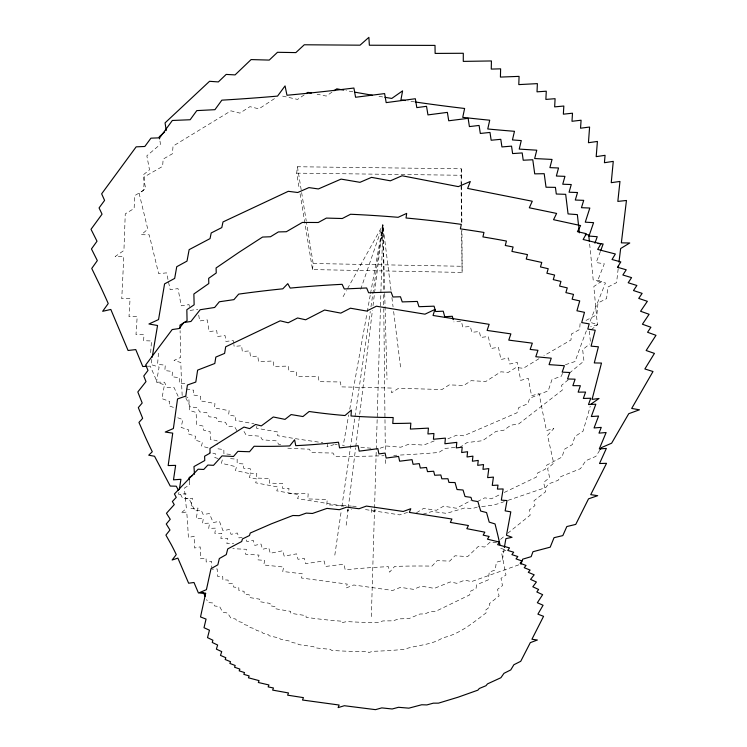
<?xml version="1.0" encoding="UTF-8"?>
<svg xmlns="http://www.w3.org/2000/svg" width="747" height="747" viewBox="0 0 747 747"><rect width="100%" height="100%" fill="white"/><g stroke="black" fill="none" stroke-linecap="round" stroke-linejoin="round"><path stroke-width="0.56" stroke-dasharray="3.73 2.8" d="M371.352 616.63L374.508 509.361M374.546 508.193L382.875 224.875L347.01 289.603M300.07 193.809L312.507 269.583L462.113 272.422L461.973 230.309M461.067 184.518L461.263 168.794L297.446 166.749L296.68 173.145L299.323 189.215M150.633 352.649L151.52 340.968L143.583 340.688L144.003 334.759L135.991 334.6L137.187 316.541L129.007 316.681L130.09 298.408L121.742 298.744L122.657 280.498A1301.638 174.817 -78.8 0 0 123.46 262.412L123.703 256.417L115.122 256.576L123.937 250.432L125.253 213.885L134.133 208.45L134.693 195.63L143.657 190.392L144.395 176.834L162.622 166.376L163.154 159.102L172.426 153.761L173.043 146.123L230.944 110.836L239.899 113.114L249.937 106.662L258.938 108.847L275.634 97.866M158.457 353.172L157.58 364.377L165.283 365.162L164.844 370.559L172.482 371.464L172.034 376.74L179.616 377.758L179.159 382.894L185.62 383.846M381.773 238.779L382.875 224.875L360.082 291.134M580.102 323.516L579.635 329.492L571.408 334.002L570.979 339.969L543.891 355.712M371.632 508.726L371.175 513.049L377.282 508.838M312.507 269.583L313.161 263.504L306.429 222.036M618.161 268.901L616.574 282.618L607.797 287.091L606.592 298.641L597.983 302.974L596.89 314.748L584.742 321.07M346.169 525.206L348.139 509.034M348.289 507.876L355.628 447.808M355.768 446.659L372.426 310.35M372.996 305.728L382.875 224.875L391.055 290.676M334.815 555.152L341.202 511.265M341.874 506.643L354.816 417.722M354.984 416.574L370.279 311.48M370.951 306.868L382.875 224.875L384.677 292.301M178.925 492.329L178.617 494.374L185.956 493.711L185.153 498.856L192.446 498.221L190.765 508.66L197.983 508.081L196.256 518.633L203.389 518.175L202.502 523.451L209.59 523.105L208.684 528.372L215.715 528.148L214.8 533.386L221.784 533.274L220.851 538.456L227.779 538.484L226.845 543.573L233.727 543.723M504.094 549.316L502.339 560.558L496.344 562.23L495.224 570.036L489.294 572.081L488.221 579.896L476.539 584.826L476.035 588.599L470.255 591.307L469.77 594.845L435.818 611.289L430.617 611.363L425.09 613.903L419.889 614.015L408.964 618.6L398.618 618.871L393.249 620.822L382.94 620.925L377.646 622.587A354.526 245.828 3.1 0 1 346.869 621.56L341.752 622.69L341.752 621.205A354.031 245.548 3.1 0 1 306.121 617.302L306.018 615.603A389.514 265.409 3.2 0 1 290.798 613.259L290.667 611.345A434.138 289.35 3.2 0 1 275.456 608.74L275.298 606.657L270.218 605.77L270.069 603.427L259.891 601.708L259.732 599.187L249.526 597.544L249.358 594.892L244.232 594.145L244.073 591.279L238.928 590.634L238.779 587.581L233.596 587.058L233.466 583.827L228.246 583.444L228.115 580.074L222.858 579.84L222.737 576.357L217.442 576.282L217.209 568.943L211.831 569.186M256.856 426.313L256.548 428.236L278.257 432.074L277.567 435.706A705.457 387.656 10.9 0 0 322.816 442.663M151.828 359.363L150.95 364.564L159.111 367.104L156.459 382.109L164.452 384.882L161.903 398.618L169.774 401.475L168.925 405.78L174.807 407.89M343.788 442.345L348.718 414.874M349.755 409.151L367.038 313.002M367.244 311.863L370.325 294.692M370.531 293.552L382.875 224.875L383.584 290.004M327.728 444.194L327.055 446.743L334.133 444.577M562.454 373.276L561.483 376.115L551.986 379.569L548.223 390.812L529.66 398.263L527.877 403.707L518.735 407.582L516.999 412.783L463.71 435.8L456.51 435.212L447.855 438.844M600.429 251.394L596.171 262.58L604.323 263.756L597.376 281.339L605.462 282.964L589.719 322.2L597.647 324.646L590.578 326.822M348.074 508.978L347.29 511.004L351.716 509.557M343.088 296.69L346.449 290.62M599.738 450.301L595.891 456.361L585.825 460.694L580.484 468.668L560.698 476.689L558.14 480.302L548.373 484L545.889 487.464L507.512 500.518M500.565 539.381L505.289 535.319M569.345 373.145L583.93 361.053L582.669 349.68L589.691 343.975M507.661 533.302L530.183 515.169L529.203 510.07L534.955 505.654L533.956 500.77L545.655 491.741L543.657 482.431L549.624 477.566L547.607 468.537L553.686 463.149L547.532 435.389L553.844 428.517L546.487 430.552L545.431 425.613A399.103 44.12 84.9 0 1 542.275 410.084L539.091 393.538L531.556 395.779L528.278 378.355L520.687 380.372L517.298 362.37L509.678 364.041L508.502 357.962L500.892 359.475L498.473 347.28L490.854 348.504L488.323 336.505L480.694 337.439L479.378 331.547L471.768 332.322L470.405 326.486L462.804 327.139L461.385 321.387L453.793 321.91M568.336 379.728L561.613 385.275L562.332 390.083L518.763 423.913L510.836 425.202L503.898 430.188L496.036 431.364L482.525 440.702L467.034 442.588L460.497 446.902M591.138 329.744L597.404 324.889L593.818 286.512L602.147 280.928L593.193 280.013L592.576 273.523A1586.525 130.706 -89.9 0 0 590.672 254.148L589.476 242.364M332.013 92.114L326.252 96.064L317.111 94.243M304.188 94.925L297.558 99.407L280.498 95.644M416.518 512.741L423.605 508.39L436.425 510.294L443.578 506.177L456.445 508.249L470.946 500.518M538.961 358.7L523.386 368.28L515.916 367.543L508.268 372.408L500.845 371.81L485.821 381.465L471.133 380.699L463.784 385.461L449.199 384.882L441.981 389.542L398.562 388.263L391.624 392.773L391.344 388.067L341.005 386.871L340.548 381.96L318.96 381.68L318.446 376.591L296.792 376.591L296.204 371.38L288.958 371.483L288.361 366.077L273.794 366.497L273.15 360.988L258.509 361.679L257.808 356.114L250.45 356.58L249.731 350.903L242.327 351.492L241.589 345.73L234.138 346.421L233.876 344.488M477.426 501.536L484.766 497.847L491.265 498.837L500.537 494.271M504.272 492.469L536.467 477.034L537.541 473.038L545.273 469.2L546.393 465.344L562.061 457.024L564.461 449.246L572.407 444.549L574.91 436.481L582.949 431.318L586.834 418.283A391.596 54.204 -83.2 0 0 590.233 406.2M434.222 440.926L423.558 445.128L409.225 444.063L400.803 447.201L386.47 446.006L378.169 448.9M565.386 364.723L575.069 361.52L581.213 344.535A1215.985 414.977 88 0 1 586.843 329.604M518.81 564.835L471.366 581.652L464.858 580.102L456.79 583.314L450.292 581.932L434.315 588.384L421.373 586.143L413.464 589.346L400.523 587.338L392.689 590.466L353.77 584.994L346.057 588.01L347.252 584.098L301.443 578.01L302.516 573.827L282.693 571.455L283.72 567.048L263.728 564.984L264.709 560.437L257.995 559.867L258.994 555.086L245.464 554.19L246.435 549.288L232.784 548.69M504.365 501.517C495.905 505.168 487.165 506.149 478.351 506.765M407.582 512.405L399.58 514.879L363.406 509.249M422.998 514.188L432.093 511.471L446.501 513.357L464.933 507.904L472.141 508.623L477.324 507.082M242.14 537.242L238.984 537.933L237.341 532.975L231.028 534.329L229.329 529.464L223.026 530.772L219.469 521.378L213.184 522.527L209.421 513.581L203.165 514.506L201.214 510.145L194.986 510.948L188.86 498.221L182.726 498.566L179.532 492.32M190.037 310.435L197.787 309.267M455.026 447.462L445.184 448.415L438.844 452.477A675.344 374.891 -11.2 0 1 397.964 455.147M148.13 366.235L150.268 366.133L157.197 382.147L164.508 382.221L166.796 387.32L174.06 387.525L178.598 397.357M296.68 173.145L460.964 175.265M313.161 263.504L462.393 266.287M280.704 444.474L278.659 444.344L276.651 440.87L262.365 439.824L260.292 436.248L246.08 435.015L243.942 431.346L241.925 431.15M230.543 458.639L237.163 459.228L237.135 463.495L243.755 463.962L243.681 468.332L250.292 468.686L250.18 473.187L256.781 473.439L256.613 478.089L269.788 478.444L269.574 483.169L282.693 483.449L282.422 488.286L288.968 488.398L288.65 493.431A3724.178 2050.057 -85.9 0 1 308.184 493.814L307.801 498.94A2142.023 1457.434 -86.2 0 1 327.223 499.556L326.775 504.832A1527.606 1164.713 -86.5 0 1 351.435 506.092M230.534 454.447L223.904 453.728L223.857 449.591L217.228 448.714L217.19 446.659M496.634 542.808L490.181 542.07L484.756 547.009L478.351 546.384L467.641 556.608L454.988 555.777L449.722 561.109L437.163 560.642L431.971 566.114A1161.37 913.562 -83.2 0 0 394.64 566.422L389.598 572.183L388.44 566.665A1157.43 911.415 -83.1 0 0 345.207 569.802L343.965 564.284A1116.102 889.528 -82.3 0 0 325.431 566.487L324.142 560.969A1115.066 891.311 -82.2 0 0 305.56 563.724L304.225 558.252L298.006 559.298L296.643 553.844L284.177 556.141L282.768 550.754L270.255 553.266L268.799 547.943L262.524 549.269L261.02 544.031L254.727 545.385L253.186 540.24L246.883 541.612L245.931 538.578M343.648 506.121L297.595 498.651L298.968 494.701L276.754 490.844L278.033 487.007L255.67 482.814L256.847 478.995L249.358 477.473L250.497 473.794L235.436 470.507L236.519 466.847L221.392 463.243L222.41 459.554L219.16 458.714M186.227 388.972L193.706 390.186L193.24 394.958L200.672 396.246L200.205 400.822L214.977 403.511L214.464 407.946L229.152 410.673L228.601 414.93L235.912 416.312L235.361 420.318L254.055 423.829M218.077 458.434L214.819 457.603L215.808 453.952L209.272 452.159M500.714 548.382L506.466 550.025L501.489 552.154L505.962 574.994L500.994 578.346L502.479 585.62L497.539 589.355L499.071 595.957L489.304 603.744L490.107 606.573L485.289 610.411L486.129 612.867C472.72 623.007 459.33 634.296 442.7 637.817C431.103 645.38 416.779 644.876 404.118 649.348A331.892 232.485 -14.3 0 1 372.65 651.3L368.766 652.57L367.468 651.403A331.397 232.196 -14.3 0 1 331.649 650.394L330.221 649.255A330.09 231.281 -14.3 0 1 315.131 647.836L313.637 646.669L298.716 644.624L297.166 643.382L292.236 642.56L290.676 641.262L280.844 639.404L279.257 638.013L269.499 635.902L267.893 634.399L263.037 633.269L261.431 631.645L256.585 630.487L254.97 628.713L250.124 627.545L248.518 625.622L243.681 624.464L242.075 622.4L237.229 621.271L235.632 619.058L230.776 617.984L227.63 613.063L222.709 612.204L219.646 606.573L214.66 605.985L213.138 602.988L208.124 602.558L206.583 599.524M208.049 447.901L201.494 445.996L202.418 442.317L194.752 439.974L195.649 436.248L187.964 433.783L188.832 429.983L181.119 427.396L182.828 419.562L175.059 416.835M184.388 396.302L188.804 397.796L189.477 410.439L196.088 412.437L196.713 424.529L203.315 426.163L203.501 430.123L210.122 431.598L210.411 439.469L217.041 440.646L217.153 444.605M236.864 430.674L234.698 426.873L227.611 426.182L225.417 422.251L218.329 421.551L216.116 417.48L209.029 416.789L206.788 412.577L199.692 411.924L197.432 407.573L190.317 406.966L185.779 397.787M189.374 306.559L189.038 304.627L181.25 305.822L178.01 288.603L170.157 289.715L166.572 272.851L158.672 273.71L149.213 234.829L141.314 234.698L147.785 229.217L139.157 193.482L145.656 188.309L142.882 175.171L149.493 169.821L146.851 155.815L160.484 144.236L159.774 139.969M297.446 166.749L306.242 220.888M198.73 315.113L199.664 320.977L207.339 319.865L209.095 331.612L216.686 330.613L217.526 336.477L225.071 335.571L225.865 341.416L233.372 340.613L233.755 343.517M391.914 297.605L393.062 306.84M393.632 311.462L400.663 368.028M590.373 341.267L589.355 331.136M189.43 481.115L189.757 484.598L184.378 488.136L186.386 508.483L180.877 513.152L186.694 511.91L186.993 515.383A319.585 47.098 -83.8 0 1 187.758 526.215L188.384 537.588L194.108 536.197L194.565 548.009L200.196 546.879L200.56 558.793L206.069 558.046L206.181 561.987L211.634 561.417L211.803 568.234M182.175 395.555L181.521 382.062A393.062 36.958 -86.1 0 1 180.989 367.589L180.839 362.547L174.023 360.418L180.699 357.393L180.092 330.576M384.705 293.468L387.002 379.495M461.086 185.676L461.525 222.69M461.618 230.786L462.113 272.422M461.263 168.794L461.45 185.041M461.469 186.208L461.898 223.344M383.631 294.654L383.771 307.447M383.781 308.604L385.331 451.655M385.415 459.797L385.471 464.447M352.509 506.158A1527.606 1164.713 -86.5 0 1 358.924 506.606M287.791 448.191A666.726 369.998 -11.2 0 0 309.379 449.18L311.238 452.523A666.819 370.773 -11.2 0 0 333.003 453.018L334.759 456.333A674.69 374.639 -11.2 0 0 384.117 455.717M396.89 455.203A675.344 374.891 -11.2 0 1 393.697 455.343M414.622 101.9A774.592 324.235 11.6 0 1 407.778 100.892M382.641 96.942A775.33 324.431 11.6 0 1 378.066 96.186M352.864 91.806A775.33 324.431 11.6 0 1 345.992 90.546M371.007 448.237A706.139 387.917 10.9 0 1 359.755 447.098M344.376 445.389A706.139 387.917 10.9 0 1 342.322 445.147M337.196 444.521A706.139 387.917 10.9 0 1 335.142 444.269"/><path stroke-width="1.12" d="M618.301 267.771L618.572 265.502M618.983 262.113L620.645 248.536L629.749 242.99L621.355 242.85L626.453 200.476L617.834 201.41L619.963 181.456L611.242 182.67L613.268 161.371L604.426 162.715L605.07 155.32L596.19 156.637L597.413 141.444L588.44 142.714L589.598 127.046L580.54 128.204L581.091 120.22L571.987 121.285L572.501 113.208L563.359 114.17L563.836 106.027L554.657 106.877L555.096 98.688L545.87 99.416L546.281 91.209L537.018 91.834L537.382 83.627L518.792 84.607L519.072 76.371L500.425 77.081L500.621 68.836L491.265 69.088L491.423 60.955L463.28 61.385L463.299 53.27L435.127 53.42L435.006 45.399L369.354 45.231L368.887 37.35L360.026 45.184L304.281 44.773L295.849 52.598L277.492 52.299L269.247 60.087L251.095 59.583L235.072 74.896L226.173 74.42L218.348 81.918L209.543 81.302L165.059 122.881L166.264 130.576M179.392 489.266L180.914 479.313L173.5 479.826L175.629 465.372L168.168 465.558L172.734 433.139L165.255 432.046L173.379 428.535L177.543 398.935L185.788 396.069L187.422 385.004L195.807 382.053L197.628 370.12L214.809 363.481L215.836 357.075L224.604 353.396L225.687 346.804L280.19 320.818L288.211 322.779L297.577 317.979L305.635 319.781L324.6 310.024L340.819 313.114L350.436 308.203L366.665 311.06L376.395 306.214L424.978 314.179L434.894 309.473L433.045 315.477L489.145 324.319L487.1 330.426L510.873 333.881L508.772 340.118L532.331 343.162L530.165 349.428L537.952 350.306L535.786 356.73L551.258 358.187L549.064 364.62L564.396 365.722L562.174 372.127L569.774 372.51L567.552 378.962L575.106 379.187L572.874 385.639L580.372 385.723L578.141 392.147L585.583 392.082L583.342 398.45L590.737 398.244L588.487 404.538L595.817 404.211L591.316 416.537L598.571 416.06L594.061 427.947L601.251 427.377L598.982 433.129L606.125 432.532L599.299 448.91L606.359 448.424L599.524 463.513L606.527 463.327L590.737 494.654L597.693 495.681L588.533 498.837L575.75 524.403L566.824 526.551L562.827 535.599L554.041 537.691L550.203 547.168L532.975 551.716L531.154 556.664L522.676 559.176L520.902 564.172M152.192 357.215L157.552 325.496L148.942 323.993L158.551 319.567L164.573 283.888L174.677 278.407L176.74 266.716L187.011 261.105L189.14 249.647L210.047 238.61L211.205 232.961L221.794 227.592L223.008 221.934L288.286 191.316L297.754 192.502L308.931 187.6L318.381 188.944L341.071 179.103L359.97 182.324L371.52 177.366L390.373 180.811L402.082 175.76L458.322 186.619L470.293 181.493L467.631 188.431L532.266 201.232L529.306 207.787L556.618 213.427L553.546 219.693L580.606 225.575L577.412 231.645L586.367 233.699L583.146 239.488L600.952 243.802L597.675 249.423L615.369 253.999L612.026 259.498L620.822 261.908L617.47 267.258L626.229 269.779L622.858 274.999L631.579 277.623L628.19 282.758L636.883 285.485L633.484 290.546L642.131 293.375L638.732 298.398L647.35 301.321L640.571 311.266L649.115 314.282L642.42 324.226L650.889 327.261L647.565 332.266L655.987 335.319L646.155 350.511L654.437 353.396L644.866 368.962L652.999 371.52L631.691 408.441L639.451 409.804L628.759 413.689L611.616 443.214L601.382 447.63L600.28 449.414M594.929 243.186L597.245 236.715L588.991 236.043L593.585 222.653L585.274 222.176L589.831 208.03L581.455 207.694L583.715 200.345L575.293 200.037L577.524 192.521L569.055 192.222L571.268 184.528L562.743 184.229L564.937 176.357L556.366 176.031L558.532 167.991L549.904 167.627L552.052 159.428L534.665 158.551L536.766 150.194L519.23 149.092L521.275 140.576L512.442 139.932L514.478 131.304A756.113 323.656 11.5 0 1 487.763 128.979L489.715 120.211A761.128 322.779 11.6 0 1 462.738 117.344L464.615 108.474A774.592 324.235 11.6 0 1 415.762 102.068M600.812 250.357L603.137 243.961L598.011 243.485M164.704 131.948L159.251 136.766L159.606 138.895M590.765 404.276L599.029 398.487L592.082 399.374L601.484 363.061L594.285 362.939L598.394 346.795L591.073 346.141L595.228 330.239L587.796 329.082L589.187 323.871L581.708 322.583L584.481 312.321L576.945 310.78L579.737 300.91L572.127 299.192L573.519 294.393L565.881 292.619L567.262 287.884L559.596 286.092L560.95 281.432L553.266 279.621L554.61 275.036L546.888 273.234L548.214 268.715L540.464 266.94L541.771 262.458L526.243 259.05L527.475 254.606L511.91 251.412L513.086 246.986L505.28 245.483L506.429 241.048A1526.569 1317.624 -89 0 0 482.926 236.911L483.963 232.457A1554.619 1335.795 -89.4 0 0 460.376 228.871L461.301 224.371A1664.605 1399.364 -89.1 0 0 406.032 218.003L406.676 213.399L398.123 217.312A1672.991 1403.856 -89.1 0 0 350.548 214.258L342.275 218.516L326.392 218.087L318.25 222.503L302.358 222.438L286.334 231.729L278.398 231.925L270.489 236.752L262.552 237.06L239.133 252.215L216.079 267.968L216.247 272.982L208.665 278.314L208.805 283.524L193.875 293.991L194.136 304.804L186.843 309.706L187.067 320.724L179.962 325.141L180.036 328.4M333.937 90.798L336.813 88.828A775.33 324.431 11.6 0 0 343.695 90.116M306.074 93.646L307.969 92.367L311.396 93.067M192.698 475.372L189.131 477.492L189.355 480.209M147.066 366.291L142.78 366.516L135.758 349.596L128.073 350.483L110.817 309.454L102.647 311.312L108.231 303.534A1334.198 702.815 -72.5 0 0 100.191 285.914L91.741 268.453L97.325 260.6L91.461 248.928L97.007 241.225L91.013 229.301L102.05 214.174L99.062 207.918L104.599 200.392L101.639 193.837L136.169 146.842L144.825 146.477L150.931 138.167L159.662 137.821L172.352 120.472L190.158 119.744L196.816 110.603L214.921 109.688L221.859 100.154A901.396 348.718 -12.3 0 0 277.548 96.102L285.065 85.896L286.969 95.252A900.499 348.494 -12.3 0 0 353.901 88.025L355.572 97.259L384.612 93.59L386.18 102.619L415.351 98.735L416.798 107.615L426.528 106.307L427.956 114.898L447.378 112.377L448.732 120.781L468.145 118.334L469.405 126.588L479.098 125.449L480.321 133.461L489.985 132.434L491.162 140.231L500.798 139.315L501.928 146.926L511.536 146.141L512.61 153.574L522.19 152.939L523.217 160.231L532.779 159.755L534.721 173.855L544.199 173.696L546.029 187.217L555.432 187.366L556.291 194.015L565.684 194.332L568.056 213.913L577.347 214.622L578.673 226.434M585.256 234.502L588.701 234.866L589.364 241.3M178.458 490.265L176.264 486.204L170.241 486.064L154.545 456.258L148.728 455.194L152.285 451.739A374.508 123.937 82.5 0 1 145.572 437.555L138.942 422.428L142.668 418.329L138.307 407.61L142.191 403.007L137.812 391.979L145.992 381.586L143.76 376.002L147.999 370.428L145.702 364.956L172.174 329.558L179.252 328.521L183.809 322.545L190.952 321.462L200.159 309.725L214.65 307.475L219.329 301.769L233.932 299.64L238.676 294.122A2843.512 1798.309 -82.6 0 1 282.824 288.818L287.782 283.645L290.2 288.09A2822.521 1789.747 -82.5 0 1 342.135 284.318L344.274 288.958L366.646 287.968L368.635 292.777L391.101 292.058L392.959 296.989L400.467 296.774L402.241 301.909L417.284 301.433L418.964 306.7L434.063 306.177L435.65 311.518L443.223 311.191L444.745 316.7L452.327 316.28L453.205 319.66M205.08 596.283L203.614 592.875L198.441 592.997L193.987 582.492L188.636 583.22L177.879 558.112L172.146 559.998L176.264 554.61A328.344 127.429 -86.2 0 0 171.231 544.554L165.909 535.104L169.971 529.996L166.254 524.02L170.241 519.277L166.46 513.292L174.256 504.636L172.38 501.489L176.255 497.39L174.424 493.972L198.123 469.209L203.744 469.452L207.871 465.045L213.521 465.325L222.046 455.894L233.484 456.473L237.929 451.356L249.526 451.739L254.12 446.258A423.409 247.369 -14.5 0 0 289.715 445.922L294.617 439.778L295.737 445.66A422.802 247.07 -14.5 0 0 338.484 442.215L339.558 447.901A462.374 266.343 -14.2 0 0 358.121 445.679L359.186 451.141A512.209 289.425 -13.9 0 0 377.833 448.63L378.878 453.915L385.097 453.065L386.162 458.042L398.581 456.417L399.636 461.207L412.045 459.666L413.082 464.307L419.272 463.626L420.309 468.033L426.481 467.473L427.517 471.656L433.671 471.245L434.698 475.241L440.823 474.98L441.85 478.818L447.948 478.734L448.956 482.441L455.026 482.543L457.033 489.537L463.047 490.004L465.026 496.512L470.983 497.362L471.945 500.546L477.893 501.592L480.685 511.06L486.558 512.554L489.21 522.134L495.037 523.927L497.539 533.993A349.26 53.317 89.5 0 1 499.939 544.675M578.794 227.508L579.392 232.831M194.481 474.317L193.968 466.586L204.762 460.535L204.603 456.212L210.056 453.14L209.972 448.471L243.952 427.06L249.666 428.619L255.558 424.464L261.319 425.902L273.309 416.985L285.009 419.375L291.134 414.566L302.946 416.546L309.155 411.494A367.16 222.774 3.1 0 0 345.011 415.528L351.379 410.038L351.015 415.986A366.59 222.494 3.1 0 0 393.193 417.526L392.763 423.474A363.425 221.784 3 0 0 410.85 423.157L410.383 429.067L428.423 428.124L427.928 433.951L433.932 433.493L433.428 439.255L445.399 438.115L444.885 443.765L456.809 442.373L456.268 447.911L462.206 447.136L461.665 452.523L467.585 451.72L467.034 456.968L472.935 456.146L472.375 461.226L478.257 460.423L477.688 465.344L483.542 464.559L482.973 469.34L488.809 468.602L487.632 477.632L493.431 477.1L492.254 485.401L498.016 485.139L497.409 489.089L503.151 488.968L501.321 500.135L507.017 500.546L505.159 510.864L510.808 511.854L506.485 535.216L512.031 537.298L505.878 538.643A320.827 31.047 -87.3 0 0 504.384 547.495M384.929 97.315A775.33 324.431 11.6 0 0 391.792 98.427L402.596 90.854L400.934 99.855A774.592 324.235 11.6 0 0 405.5 100.546M372.342 95.224A775.33 324.431 11.6 0 1 355.161 92.217M205.658 593.295L200.523 616.938L206.051 619.086L204.015 627.713L209.459 630.197L207.517 637.63L212.895 640.235L212.26 642.467L217.638 645.025L216.378 649.143L221.728 651.617L220.477 655.39L225.809 657.705L225.183 659.498L230.515 661.693L229.871 663.439L235.193 665.484L234.549 667.211L239.871 669.107L239.199 670.834L244.521 672.58L243.83 674.354L249.153 675.942L248.443 677.79L259.06 680.629L258.322 682.487L268.929 684.962L268.154 686.885L273.449 687.978L272.646 690.107L288.491 692.955L287.632 695.168L303.431 697.633L302.516 700.023L339.129 705.028L338.111 707.614L344.339 705.719L375.489 709.65L381.792 707.885L392.156 708.987L398.506 707.297L408.861 708.156L421.682 704.766L426.864 704.916L433.325 703.17L438.498 703.142L458.07 697.203L477.856 690.172L479.322 688.473L485.989 685.718L487.483 683.888L500.901 677.725L503.982 673.318L510.761 669.91L513.889 664.737L520.734 661.3L530.314 642.635L537.373 640.011L531.929 639.245L543.564 616.322L537.905 614.155L543.078 605.257L537.345 602.726L542.639 594.668L536.841 591.969L538.624 589.467L532.816 586.797L536.402 582.006L530.557 579.401L534.18 574.807L528.297 572.333L530.109 570.064L524.226 567.72L526.037 565.451L520.136 563.238L521.938 560.96L516.037 558.887L517.82 556.552L511.9 554.629L513.675 552.21L507.755 550.427L509.51 547.887L497.633 544.656L499.351 542.051L487.446 539.175L489.136 536.449L483.16 535.151L484.822 532.163L466.828 528.68L468.444 525.533L450.357 522.414L451.916 519.025L409.347 512.395L410.785 508.707L403.24 511.471L366.432 506.083L359.008 508.735L346.692 507.148L339.334 509.706L326.99 508.39L312.442 513.469L306.27 513.114L299.061 515.673L292.871 515.505L271.45 523.796L250.264 533.022L249.47 535.534L242.458 538.942L241.683 541.528L227.742 548.905L226.257 554.619L219.338 558.532L217.844 564.816L210.999 568.682L206.424 589.654L199.851 592.474L205.658 593.295"/></g></svg>
